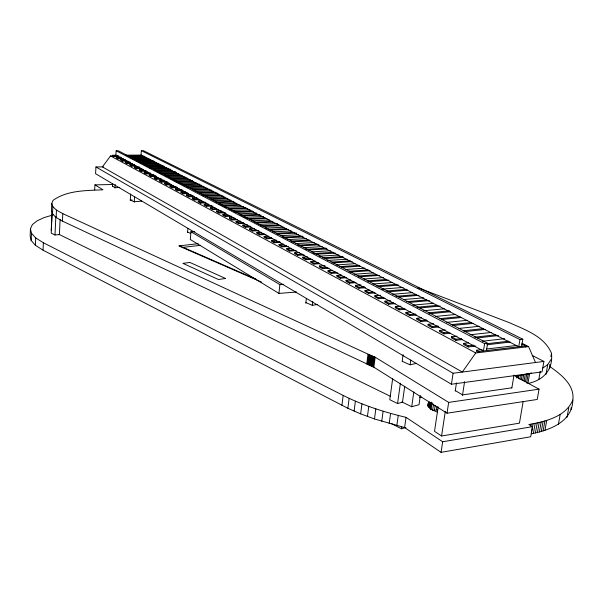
<?xml version="1.0" encoding="UTF-8"?>
<svg xmlns="http://www.w3.org/2000/svg" width="603" height="603" viewBox="0 0 603 603"><rect width="100%" height="100%" fill="white"/><g stroke="black" fill="none" stroke-linecap="round" stroke-linejoin="round"><path stroke-width="0.9" d="M531.318 372.933L529.638 373.551L527.919 383.531C543.62 380.192 553.237 369.699 551.489 353.268C544.388 336.233 524.874 329.675 509.316 322.658L417.841 287.669M549.574 368.787L549.74 364.468M51.979 215.256L44.215 217.54L37.039 220.856L32.374 224.625L30.436 228.778L30.15 235.946L31.175 240.507L35.396 245.285L43.054 250.177L347.871 408.284L360.647 413.862L374.486 418.957L404.598 427.557L441.057 452.348L530.685 436.768L532.457 426.668L528.846 424.55C545.489 421.452 565.591 416.975 572.85 400.008C574.757 384.925 561.031 374.508 550.14 366.745M31.175 240.507L31.469 233.248L30.436 228.778M35.396 245.285L35.698 237.936L31.469 233.248M43.054 250.177L43.378 242.745L35.698 237.936M94.671 189.87L94.95 184.865L102.97 189.794C86.018 190.654 67.34 190.194 53.094 200.324L51.783 203.377L51.459 210.613L52.514 213.975L56.124 217.495L62.433 221.105L373.86 367.197L447.019 413.213L537.235 399.465L539.044 389.161L515.407 376.362L529.638 373.551M51.217 230.557L52.092 211.344M52.514 213.975L52.853 206.663L51.783 203.377M60.119 219.582L59.403 234.559L55.001 234.997L55.86 216.485M56.124 217.495L56.463 210.108L52.853 206.663M62.433 221.105L62.795 213.65L56.463 210.108M103.46 166.88L95.952 166.963L95.576 173.694L451.436 384.239L542.074 371.87L543.914 361.416L532.17 355.438M116.409 155.235L112.686 155.257L112.648 155.936L113.462 156.373L118.128 156.343M113.462 156.373L113.507 155.695L112.686 155.257M112.429 186.199L112.603 183.387M116.145 150.758L115.874 155.242L483.448 350.969L484.616 343.642L116.145 150.758L118.271 150.75L487.616 343.295L486.44 350.607M121.015 157.179L116.334 157.217L116.296 157.896L117.962 158.785L123.585 158.74M115 188.068L115.218 184.495M117.962 158.785L118 158.107L116.334 157.217M125.499 159.561L120.796 159.599L120.751 160.285L122.439 161.197L127.957 161.144M122.439 161.197L122.484 160.511L120.796 159.599M129.939 161.988L125.326 162.034L125.281 162.72L127.007 163.647L132.554 163.594M127.007 163.647L127.052 162.953L125.326 162.034M134.582 164.453L129.939 164.506L129.894 165.199L131.65 166.142L136.301 166.089M131.65 166.142L131.695 165.441L129.939 164.506M130.271 200.55L130.693 194.045M139.308 166.963L134.635 167.023L134.59 167.717L136.376 168.682L141.991 168.606M136.376 168.682L136.421 167.973L134.635 167.023M134.258 202.178L134.627 196.578M143.175 169.533L139.414 169.579L139.368 170.287L141.185 171.26L146.687 171.184M141.336 150.66L141.034 155.092L518.746 346.74L519.952 339.557L141.336 150.66L143.408 150.652L522.831 339.225L521.618 346.393M141.185 171.26L141.23 170.551L139.414 169.579M150.697 173.822L146.084 173.89L144.23 172.903L144.283 172.187L147.969 172.134M146.084 173.89L146.13 173.182L144.283 172.187M153.871 174.772L149.235 174.84L149.182 175.563L151.067 176.573L156.644 176.483M151.067 176.573L151.119 175.85L149.235 174.84M158.016 177.486L154.278 177.546L154.232 178.269L156.147 179.302L161.762 179.204M156.147 179.302L156.2 178.578L154.278 177.546M164.122 180.214L159.418 180.305L159.365 181.028L161.325 182.083L167.747 181.955M161.325 182.083L161.378 181.345L159.418 180.305M169.262 183.018L164.657 183.108L164.604 183.84L166.594 184.91L171.214 184.82M166.594 184.91L166.647 184.171L164.657 183.108M173.702 185.89L169.993 185.965L169.933 186.711L171.968 187.797L177.546 187.676M171.968 187.797L172.021 187.051L169.993 185.965M179.166 188.792L175.428 188.882L175.367 189.628L177.44 190.736L183.056 190.608M177.44 190.736L177.493 189.99L175.428 188.882M185.671 191.731L180.968 191.844L180.908 192.606L183.018 193.736L188.535 193.601M183.018 193.736L183.078 192.975L180.968 191.844M191.234 194.754L186.621 194.875L186.561 195.636L188.709 196.789L194.264 196.646M188.709 196.789L188.769 196.028L186.621 194.875M187.601 232.343L187.895 228.658M200.098 199.751L194.513 199.91L192.319 198.734L192.38 197.965L197.03 197.837M194.694 231.56L190.94 231.725L190.314 239.504L278.948 293.405L296.548 292.04M194.513 199.91L194.573 199.141L192.38 197.965M201.997 201.003L198.259 201.108L198.191 201.884L200.43 203.09L206.06 202.917M200.43 203.09L200.49 202.306L198.259 201.108M208.849 204.183L204.251 204.319L204.183 205.103L206.467 206.332L212.919 206.128M206.467 206.332L206.528 205.548L204.251 204.319M214.992 207.447L210.364 207.598L210.296 208.389L212.625 209.64L218.188 209.452M212.625 209.64L212.693 208.849L210.364 207.598M221.263 210.786L216.605 210.944L216.537 211.743L218.912 213.017L225.454 212.784M218.912 213.017L218.979 212.218L216.605 210.944M226.728 214.223L222.974 214.351L222.899 215.158L225.326 216.462L231.914 216.221M225.326 216.462L225.401 215.655L222.974 214.351M234.092 217.668L229.479 217.841L229.404 218.655L231.876 219.982L237.424 219.771M231.876 219.982L231.951 219.168L229.479 217.841M240.763 221.211L236.112 221.399L236.037 222.221L238.569 223.577L244.155 223.351M238.569 223.577L238.645 222.756L236.112 221.399M247.577 224.836L242.896 225.032L242.821 225.861L245.406 227.248L251.029 227.007M245.406 227.248L245.481 226.419L242.896 225.032M258.838 230.708L252.386 231.002L249.748 229.577L249.823 228.741L254.428 228.545M252.386 231.002L252.469 230.158L249.823 228.741M261.536 232.321L256.901 232.539L256.818 233.384L259.516 234.831L266.021 234.529M259.516 234.831L259.599 233.979L256.901 232.539M268.802 236.188L264.137 236.414L264.054 237.265L266.812 238.75L272.428 238.471M266.812 238.75L266.895 237.891L264.137 236.414M276.234 240.137L271.538 240.378L271.448 241.238L274.267 242.753L280.712 242.421M274.267 242.753L274.357 241.886L271.538 240.378M283.727 244.185L279.099 244.426L279.008 245.3L281.895 246.853L288.385 246.499M281.895 246.853L281.985 245.971L279.099 244.426M278.948 293.405L279.875 284.578L190.94 231.725M291.49 248.323L286.832 248.572L286.742 249.454L289.689 251.036L296.231 250.675M289.689 251.036L289.787 250.155L286.832 248.572M299.442 252.544L294.746 252.815L294.656 253.705L297.671 255.325L304.108 254.948M297.671 255.325L297.769 254.436L294.746 252.815M307.47 256.878L302.849 257.157L302.751 258.054L305.842 259.712L312.324 259.32M305.842 259.712L305.94 258.808L302.849 257.157M305.834 303.226L306.347 298.628M315.557 261.182L310.907 261.476L310.809 262.38L313.967 264.076L319.56 263.722M313.967 264.076L314.073 263.164L310.907 261.476M312.279 305.08L312.701 301.387M325.017 265.652L319.394 266.021L319.289 266.941L322.522 268.674L329.102 268.237M322.522 268.674L322.628 267.755L319.394 266.021M332.698 270.363L328.077 270.672L327.972 271.606L331.288 273.385L337.77 272.933M331.288 273.385L331.394 272.45L328.077 270.672M341.63 275.119L336.979 275.443L336.866 276.385L340.265 278.209L346.793 277.734M340.265 278.209L340.378 277.267L336.979 275.443M350.788 279.988L346.099 280.335L345.986 281.284L349.469 283.154L356.041 282.656M349.469 283.154L349.589 282.196L346.099 280.335M360.993 284.918L355.453 285.34L355.333 286.304L358.906 288.219L365.388 287.714M341.939 405.337L343.167 395.432L43.378 242.745M358.906 288.219L359.026 287.254L355.453 285.34M347.871 408.284L349.122 398.334L343.167 395.432M369.692 290.111L365.041 290.48L364.921 291.453L368.576 293.42L375.104 292.885M368.576 293.42L368.704 292.44L365.041 290.48M354.112 411.125L355.393 401.138L349.122 398.334M380.501 295.282L374.878 295.749L374.749 296.729L378.503 298.749L384.94 298.206M366.737 364.091L368.018 354.142L62.795 213.65M360.647 413.862L361.943 403.829L355.393 401.138M367.498 364.446L368.787 354.489L368.018 354.142M368.275 364.792L369.564 354.835L368.787 354.489M369.051 365.147L370.348 355.182L369.564 354.835M369.843 365.493L371.139 355.521L370.348 355.182M378.503 298.749L378.631 297.761L374.878 295.749M370.634 365.833L371.938 355.86L371.139 355.521M371.433 366.179L372.737 356.192L371.938 355.86M372.239 366.518L373.543 356.531L372.737 356.192M373.046 366.858L374.357 356.863L373.543 356.531M373.86 367.197L375.172 357.202L374.357 356.863M367.446 416.469L368.765 406.407L361.943 403.829M390.51 300.678L384.97 301.161L384.835 302.148L388.694 304.221L395.176 303.648M388.694 304.221L388.822 303.226L384.97 301.161M374.486 418.957L375.827 408.864L368.765 406.407M400.912 306.203L395.327 306.708L395.191 307.711L399.148 309.836L405.676 309.241M381.744 421.316L383.116 411.193L375.827 408.864M399.148 309.836L399.284 308.826L395.327 306.708M392.666 378.586L389.779 399.699L397.573 403.535L402.48 402.209L404.719 386.244M389.199 423.54L390.593 413.387L383.116 411.193M410.651 311.97L405.962 312.407L405.819 313.424L409.889 315.61L416.326 314.992M402.209 361.107L403.106 354.624M397.573 403.535L400.392 383.222M409.889 315.61L410.032 314.585L405.962 312.407M396.827 425.62L398.251 415.444L390.593 413.387M410.115 364.687L410.771 360.029M421.512 317.811L416.884 318.263L416.741 319.289L420.917 321.535L427.406 320.886M391.46 423.623L401.508 428.771L401.764 426.954M404.598 427.557L406.045 417.359L398.251 415.444M420.917 321.535L421.067 320.502L416.884 318.263M401.862 401.907L411.713 406.724L413.831 391.897M433.7 323.713L428.107 324.278L427.964 325.319L432.253 327.625L438.788 326.947M420.336 395.5L419.01 404.711L411.713 406.724M432.253 327.625L432.404 326.577L428.107 324.278M427.821 406.075L428.22 403.384L429.751 401.96L428.959 407.334M428.077 406.46L428.605 402.872M428.454 406.874L429.117 402.397M445.165 329.879L439.647 330.459L439.497 331.514L443.906 333.881L450.358 333.188M429.585 407.824L430.376 402.457M430.188 409.249L431.243 402.103M431.047 409.821L432.102 402.683M443.906 333.881L444.064 332.826L439.647 330.459M433.527 404.085L432.6 410.326L437.868 409.912M434.454 410.063L435.117 405.615M436.451 409.927L436.987 406.362M438.17 406.912L434.514 431.333L441.569 435.992L519.439 423.17L523.163 401.492M457.066 336.203L451.511 336.813L451.353 337.884L455.891 340.318L462.388 339.595M455.891 340.318L456.056 339.248L451.511 336.813M441.569 435.992L445.308 411.397M441.057 452.348L442.67 441.758L406.045 417.359M447.019 413.213L448.67 402.397L375.172 357.202M451.436 384.239L453.102 373.257L95.952 166.963M455.212 391.091L456.471 382.89M468.38 342.821L463.722 343.356L463.549 344.434L468.222 346.944L475.699 346.077M468.222 346.944L468.395 345.858L463.722 343.356M462.456 395.417L464.596 381.654M476.528 350.222L476.355 351.315L478.759 352.604L478.933 351.504L476.528 350.222L482.053 349.567M511.841 388L514.02 375.081M516.801 377.945L517.11 376.114M518.316 378.594L518.784 375.85M519.809 379.227L520.434 375.571M525.733 346.951L525.922 345.881L523.457 344.645L521.618 344.863M521.271 379.845L522.047 375.277M522.703 380.44L523.638 374.968M524.097 381.013L525.19 374.644M525.462 381.571L526.705 374.297M526.63 383.018L528.19 373.935M530.67 425.997L530.994 424.173M538.833 379.393L540.243 371.32M533.105 423.773L531.341 433.813C549.665 430.248 572.458 421.836 572.85 400.008M533.414 433.384L535.178 423.351M535.449 432.924L537.22 422.907M545.986 374.403L547.705 364.672L551.278 359.184M537.439 432.449L539.21 422.447M550.878 356.712L551.33 354.127M539.391 431.944L541.162 421.957M541.29 431.416L543.069 421.444M543.145 430.866L544.924 420.909M544.946 430.286L546.725 420.344M558.401 424.331L560.187 414.532M567.016 417.299L568.787 407.651M428.22 403.384C426.743 408.299 433.768 410.553 437.19 412.022M535.532 362.509L528.59 346.604L475.737 352.966L462.32 372.051L102.397 166.888L110.515 155.943L118.791 155.891M542.7 368.071L547.705 364.672M401.508 428.771L405.872 427.497M419.598 397.603L421.384 397.121M416.424 363.33L410.093 364.845L402.186 361.265M317.721 304.394L312.248 305.352L305.909 302.57M442.67 441.758L532.457 426.668M448.67 402.397L539.044 389.161M511.872 387.819L462.539 394.89L455.288 390.571M453.102 373.257L543.914 361.416M486.651 349.016L517.02 345.406M478.933 351.504L525.922 345.881M198.123 243.672L178.805 245.926L261.581 282.106M183.131 247.358L200.724 245.278M484.616 343.642L487.616 343.295M519.952 339.557L522.831 339.225M468.395 345.858L473.996 345.21M487.081 343.695L508.57 341.208M486.907 344.773L510.266 342.052M482.355 341.23L504.726 338.675M477.229 337.936L498.568 335.547M456.056 339.248L461.627 338.63M474.614 337.183L495.96 334.808M470.023 334.786L491.309 332.449M444.064 332.826L448.67 332.328M463.413 330.753L483.689 328.59M464.174 331.703L485.37 329.426M458.951 328.424L479.166 326.298M452.793 325.499L473.325 323.381M432.404 326.577L438.012 326.004M451.082 324.655L471.621 322.545M446.733 322.386L467.219 320.314M421.067 320.502L426.63 319.952M439.61 318.67L460.006 316.658M441.313 319.507L461.702 317.487M435.381 316.462L455.717 314.487M410.032 314.585L415.55 314.065M428.439 312.836L449.612 310.831M429.215 313.764L450.381 311.743M423.766 310.741L444.388 308.819M419.673 307.96L440.198 306.075M413.01 305.118L433.482 303.279M399.284 308.826L403.95 308.404M417.012 307.213L437.544 305.344M409.068 302.427L429.449 300.633M388.822 303.226L393.458 302.819M406.43 301.681L426.811 299.902M398.741 297.038L418.972 295.327M403.445 299.563L423.773 297.807M141.713 201.116L134.288 201.734L130.301 200.106L132.155 199.955M378.631 297.761L383.237 297.377M396.111 296.292L416.349 294.588M388.159 291.829L407.741 290.231M392.674 294.272L412.346 292.643M381.782 289.146L403.173 287.443M368.704 292.44L373.37 292.063M386.425 291.008L406.942 289.35M378.345 286.704L398.711 285.113M373.001 283.998L392.395 282.521M359.026 287.254L364.581 286.824M376.619 285.89L396.993 284.307M368.252 281.744L388.912 280.191M279.875 284.578L283.583 284.307M363.903 279.023L383.576 277.584M349.589 282.196L354.285 281.85M367.431 280.87L386.221 279.468M340.378 277.267L345.044 276.928M358.099 276.001L376.747 274.666M358.913 276.867L379.43 275.39M354.654 274.199L373.257 272.888M331.394 272.45L336.022 272.134M348.986 271.244L368.433 269.91M349.8 272.104L370.167 270.694M341.313 267.43L360.104 266.187M345.625 269.488L365.019 268.177M336.263 264.928L355.001 263.707M322.628 267.755L327.323 267.446M339.542 266.639L359.275 265.343M314.073 263.164L318.731 262.87M331.793 262.049L350.456 260.873M332.622 262.893L352.212 261.649M327.655 260.436L347.2 259.215M319.484 256.162L338.886 255.009M305.94 258.808L310.575 258.529M322.62 257.798L343.001 256.561M324.369 258.581L343.823 257.398M297.769 254.436L302.367 254.165M313.409 253.524L333.647 252.348M316.07 254.247L335.381 253.117M311.638 251.85L330.406 250.78M303.603 247.66L322.236 246.635M289.787 250.155L293.525 249.951M305.668 249.273L326.215 248.127M308.374 249.989L327.052 248.949M281.985 245.971L286.621 245.73M297.754 245.135L317.231 244.102M300.437 245.851L318.987 244.856M291.762 241.856L310.176 240.906M295.749 243.559L314.253 242.587M287.51 239.579L306.309 238.637M274.357 241.886L279.882 241.607M290.932 241.042L309.354 240.107M280.938 235.607L298.666 234.763M266.895 237.891L271.576 237.665M282.807 237.115L302.457 236.157M284.586 237.876L303.301 236.956M259.599 233.979L264.25 233.768M276.325 233.203L293.978 232.381M277.169 234.002L296.676 233.09M269.91 230.21L288.362 229.389M272.654 231.816L291.189 230.972M263.225 226.487L281.043 225.726M265.471 228.062L283.87 227.256M249.748 229.577L251.587 229.502M252.469 230.158L256.154 229.992M268.147 229.464L286.598 228.643M258.8 224.369L277.508 223.592M245.481 226.419L250.17 226.215M260.488 225.778L279.249 224.987M251.911 220.773L269.556 220.072M238.645 222.756L243.303 222.567M254.481 222.115L272.179 221.399M256.26 222.854L273.023 222.175M231.951 219.168L235.652 219.025M246.755 218.595L265.252 217.887M249.446 219.304L267.023 218.618M225.401 215.655L229.163 215.52M240.454 215.105L259.275 214.419M242.263 215.836L261.076 215.143M244.238 217.284L263.609 216.552M218.979 212.218L223.653 212.052M233.934 211.698L252.619 211.05M235.728 212.429L253.479 211.804M238.931 213.786L256.757 213.145M212.693 208.849L216.402 208.721M228.469 208.329L246.099 207.749M229.328 209.083L247.886 208.465M231.514 210.432L250.155 209.799M206.528 205.548L211.14 205.404M221.278 205.088L238.788 204.538M223.05 205.804L240.559 205.254M225.175 207.123L243.687 206.52M200.49 202.306L205.186 202.171M215.505 201.869L233.331 201.342M216.379 202.608L234.198 202.08M218.957 203.874L236.429 203.339M194.573 199.141L198.304 199.035M210.417 198.696L227.188 198.229M211.284 199.435L228.055 198.96M213.228 200.678L231.009 200.166M188.769 196.028L193.397 195.907M202.653 195.666L221.165 195.176M205.367 196.352L222.952 195.885M208.186 197.535L224.911 197.075M192.319 198.734L194.181 198.681M183.078 192.975L187.676 192.862M197.792 192.613L215.256 192.184M199.563 193.322L217.027 192.885M201.394 194.498L218.934 194.045M177.493 189.99L182.181 189.877M192.485 189.644L209.339 189.252M194.294 190.344L211.156 189.945M196.02 191.483L212.949 191.076M183.915 185.671L201.545 185.302M119.718 187.541L115.03 187.639L112.437 186.101M172.021 187.051L176.671 186.953M186.907 186.734L203.656 186.365M187.782 187.45L204.523 187.081M190.375 188.543L207.191 188.159M178.488 182.837L195.998 182.49M94.95 184.865L112.723 184.51M166.647 184.171L170.347 184.096M181.435 183.877L197.143 183.561M182.302 184.586L199.857 184.232M173.521 180.041L190.435 179.732M161.378 181.345L165.968 181.262M175.149 181.088L192.591 180.764M176.008 181.797L193.45 181.465M165.946 176.332L182.679 176.053M168.29 177.312L185.091 177.026M156.2 178.578L160.88 178.496M170.242 178.33L187.088 178.036M171.124 179.038L187.97 178.737M144.23 172.903L146.077 172.873M146.13 173.182L150.75 173.114M159.991 172.978L176.619 172.729M160.858 173.672L178.413 173.408M164.076 174.614L179.845 174.365M151.119 175.85L155.77 175.774M165.064 175.631L181.804 175.36M153.516 169.398L170.445 169.179M141.23 170.551L145.82 170.491M155.001 170.37L171.516 170.152M156.788 171.048L172.383 170.837M158.107 171.991L175.616 171.742M146.537 165.976L163.277 165.787M148.647 166.858L164.529 166.669M136.421 167.973L140.167 167.928M149.529 167.815L166.39 167.611M151.353 168.493L168.207 168.282M127.052 162.953L130.745 162.923M140.914 162.818L156.637 162.667M141.795 163.496L158.438 163.33M143.861 164.355L159.644 164.197M131.695 165.441L135.411 165.403M144.72 165.305L161.468 165.116M133.979 159.494L149.989 159.365M122.484 160.511L126.163 160.481M136.263 160.39L151.881 160.262M137.137 161.069L153.675 160.918M139.157 161.906L154.843 161.762M113.507 155.695L117.231 155.672M126.555 155.619L142.398 155.521M127.444 156.283L144.223 156.169M130.376 157.119L145.353 157.014M118 158.107L121.753 158.076M131.137 158.009L147.087 157.896M132.027 158.679L148.911 158.551M125.718 155.182L141.547 155.084M187.616 232.14L190.736 233.436M179.634 245.828L256.147 279.242M53.614 214.487L52.092 213.779L51.21 233.135L55.001 234.997M59.109 234.416L390.382 396.299M521.859 343.228L528.59 346.604M110.515 155.943L475.737 352.966M571.071 407.643L571.094 409.49M225.53 278.473L218.437 279.498L182.905 263.36L189.915 262.456L225.53 278.473"/></g></svg>
